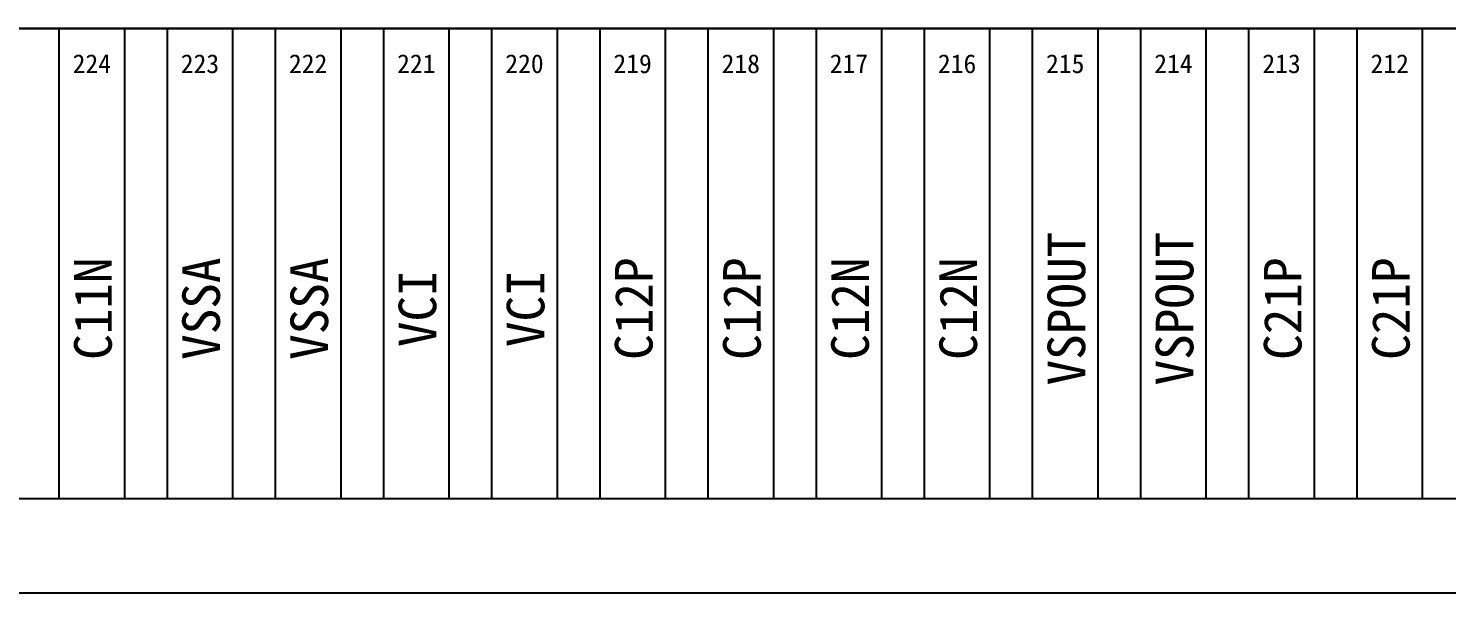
# Model space of a CAD drawing. Header units: millimetres. Extents: x 7349 to 7879, y -734 to -358.
# Drawn here: x 7439.641 to 7441.149, y -525.981 to -525.381 of the extents above; entities that cross this region are included whole.
import ezdxf
from ezdxf.enums import TextEntityAlignment as Align

# ---------------------------------------------------------------- set-up
doc = ezdxf.new("R2010")
doc.units = ezdxf.units.MM
doc.layers.add('FPC', color=42, linetype='Continuous')
doc.layers.add('标 注', color=3, linetype='Continuous')

# ---------------------------------------------------------------- blocks, each defined once
blk = doc.blocks.new('LCD')
at = {"color": 6}
blk.add_line((7370.5424, -538.5852), (7424.3824, -538.5852), dxfattribs=at)
for points in [[(7382.0249, -538.4852), (7412.8999, -538.4852), (7412.8999, -537.9852), (7382.0249, -537.9852)], [(7386.4449, -538.4852), (7386.5149, -538.4852), (7386.5149, -537.9852), (7386.4449, -537.9852)], [(7386.5599, -538.4852), (7386.6299, -538.4852), (7386.6299, -537.9852), (7386.5599, -537.9852)], [(7386.6749, -538.4852), (7386.7449, -538.4852), (7386.7449, -537.9852), (7386.6749, -537.9852)], [(7386.7899, -538.4852), (7386.8599, -538.4852), (7386.8599, -537.9852), (7386.7899, -537.9852)], [(7386.9049, -538.4852), (7386.9749, -538.4852), (7386.9749, -537.9852), (7386.9049, -537.9852)], [(7387.0199, -538.4852), (7387.0899, -538.4852), (7387.0899, -537.9852), (7387.0199, -537.9852)], [(7387.1349, -538.4852), (7387.2049, -538.4852), (7387.2049, -537.9852), (7387.1349, -537.9852)], [(7387.2499, -538.4852), (7387.3199, -538.4852), (7387.3199, -537.9852), (7387.2499, -537.9852)], [(7387.3649, -538.4852), (7387.4349, -538.4852), (7387.4349, -537.9852), (7387.3649, -537.9852)], [(7387.4799, -538.4852), (7387.5499, -538.4852), (7387.5499, -537.9852), (7387.4799, -537.9852)], [(7387.5949, -538.4852), (7387.6649, -538.4852), (7387.6649, -537.9852), (7387.5949, -537.9852)], [(7387.7099, -538.4852), (7387.7799, -538.4852), (7387.7799, -537.9852), (7387.7099, -537.9852)], [(7387.8249, -538.4852), (7387.8949, -538.4852), (7387.8949, -537.9852), (7387.8249, -537.9852)]]:
    blk.add_lwpolyline(points, close=True, dxfattribs=at)
for s, p in [('224', (7386.4799, -538.0227)), ('223', (7386.5949, -538.0227)), ('222', (7386.7099, -538.0227)), ('221', (7386.8249, -538.0227)), ('220', (7386.9399, -538.0227)), ('219', (7387.0549, -538.0227)), ('218', (7387.1699, -538.0227)), ('217', (7387.2849, -538.0227)), ('216', (7387.3999, -538.0227)), ('215', (7387.5149, -538.0227)), ('214', (7387.6299, -538.0227)), ('213', (7387.7449, -538.0227)), ('212', (7387.8599, -538.0227))]:
    blk.add_text(s, height=0.02, dxfattribs=at).set_placement(p, align=Align.MIDDLE_CENTER)
for s, p in [('VSPOUT', (7387.5161, -538.2832)), ('VSPOUT', (7387.6311, -538.2832)), ('C11N', (7386.4811, -538.2832)), ('VSSA', (7386.5961, -538.2832)), ('VSSA', (7386.7111, -538.2832)), ('C12P', (7387.0561, -538.2832)), ('C12P', (7387.1711, -538.2832)), ('C12N', (7387.2861, -538.2832)), ('C12N', (7387.4011, -538.2832)), ('C21P', (7387.7461, -538.2832)), ('C21P', (7387.8611, -538.2832)), ('VCI', (7386.8261, -538.2832)), ('VCI', (7386.9411, -538.2832))]:
    blk.add_text(s, height=0.04, rotation=90, dxfattribs=at).set_placement(p, align=Align.MIDDLE_CENTER)

msp = doc.modelspace()

# ---------------------------------------------------------------- linework, layer by layer
at = {"color": 6}
for points in [[(7435.2537, -525.8812), (7466.1287, -525.8812), (7466.1287, -525.3812), (7435.2537, -525.3812)], [(7439.6737, -525.8812), (7439.7437, -525.8812), (7439.7437, -525.3812), (7439.6737, -525.3812)], [(7439.7887, -525.8812), (7439.8587, -525.8812), (7439.8587, -525.3812), (7439.7887, -525.3812)], [(7439.9037, -525.8812), (7439.9737, -525.8812), (7439.9737, -525.3812), (7439.9037, -525.3812)], [(7440.0187, -525.8812), (7440.0887, -525.8812), (7440.0887, -525.3812), (7440.0187, -525.3812)], [(7440.1337, -525.8812), (7440.2037, -525.8812), (7440.2037, -525.3812), (7440.1337, -525.3812)], [(7440.2487, -525.8812), (7440.3187, -525.8812), (7440.3187, -525.3812), (7440.2487, -525.3812)], [(7440.3637, -525.8812), (7440.4337, -525.8812), (7440.4337, -525.3812), (7440.3637, -525.3812)], [(7440.4787, -525.8812), (7440.5487, -525.8812), (7440.5487, -525.3812), (7440.4787, -525.3812)], [(7440.5937, -525.8812), (7440.6637, -525.8812), (7440.6637, -525.3812), (7440.5937, -525.3812)], [(7440.7087, -525.8812), (7440.7787, -525.8812), (7440.7787, -525.3812), (7440.7087, -525.3812)], [(7440.8237, -525.8812), (7440.8937, -525.8812), (7440.8937, -525.3812), (7440.8237, -525.3812)], [(7440.9387, -525.8812), (7441.0087, -525.8812), (7441.0087, -525.3812), (7440.9387, -525.3812)], [(7441.0537, -525.8812), (7441.1237, -525.8812), (7441.1237, -525.3812), (7441.0537, -525.3812)]]:
    msp.add_lwpolyline(points, close=True, dxfattribs=at)
at = {"layer": 'FPC', "color": 30}
msp.add_line((7434.8562, -525.3812), (7466.5262, -525.3812), dxfattribs=at)

# ---------------------------------------------------------------- block references
at = {"layer": '标 注', "color": 7}
msp.add_blockref('LCD', (53.2288, 12.6039), dxfattribs=at)

# ---------------------------------------------------------------- texts
at = {"color": 6}
for s, p in [('224', (7439.7087, -525.4188)), ('223', (7439.8237, -525.4188)), ('222', (7439.9387, -525.4188)), ('221', (7440.0537, -525.4188)), ('220', (7440.1687, -525.4188)), ('219', (7440.2837, -525.4188)), ('218', (7440.3987, -525.4188)), ('217', (7440.5137, -525.4188)), ('216', (7440.6287, -525.4188)), ('215', (7440.7437, -525.4188)), ('214', (7440.8587, -525.4188)), ('213', (7440.9737, -525.4188)), ('212', (7441.0887, -525.4188))]:
    msp.add_text(s, height=0.02, dxfattribs=at).set_placement(p, align=Align.MIDDLE_CENTER)
for s, p in [('VSPOUT', (7440.7449, -525.6793)), ('VSPOUT', (7440.8599, -525.6793)), ('C11N', (7439.7099, -525.6793)), ('VSSA', (7439.8249, -525.6793)), ('VSSA', (7439.9399, -525.6793)), ('C12P', (7440.2849, -525.6793)), ('C12P', (7440.3999, -525.6793)), ('C12N', (7440.5149, -525.6793)), ('C12N', (7440.6299, -525.6793)), ('C21P', (7440.9749, -525.6793)), ('C21P', (7441.0899, -525.6793)), ('VCI', (7440.0549, -525.6793)), ('VCI', (7440.1699, -525.6793))]:
    msp.add_text(s, height=0.04, rotation=90, dxfattribs=at).set_placement(p, align=Align.MIDDLE_CENTER)

doc.saveas('drawing.dxf')
